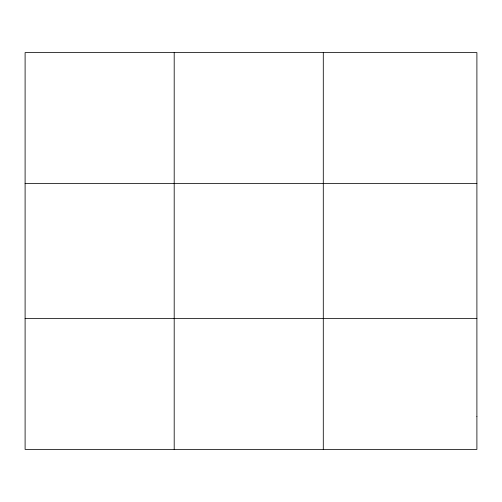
<?xml version="1.0" encoding="UTF-8"?>
<svg xmlns="http://www.w3.org/2000/svg" width="502" height="502" viewBox="0 0 502 502"><rect width="100%" height="100%" fill="white"/><g stroke="black" fill="none" stroke-linecap="round" stroke-linejoin="round"><path stroke-width="0.75" d="M25.1 183.544L476.9 183.544M25.1 318.456L476.9 318.456M323.288 52.603L323.288 449.397M174.194 52.603L174.194 449.397M476.9 416.666L476.9 449.397L25.1 449.397L25.1 52.603L476.9 52.603L476.9 416.666"/></g></svg>
